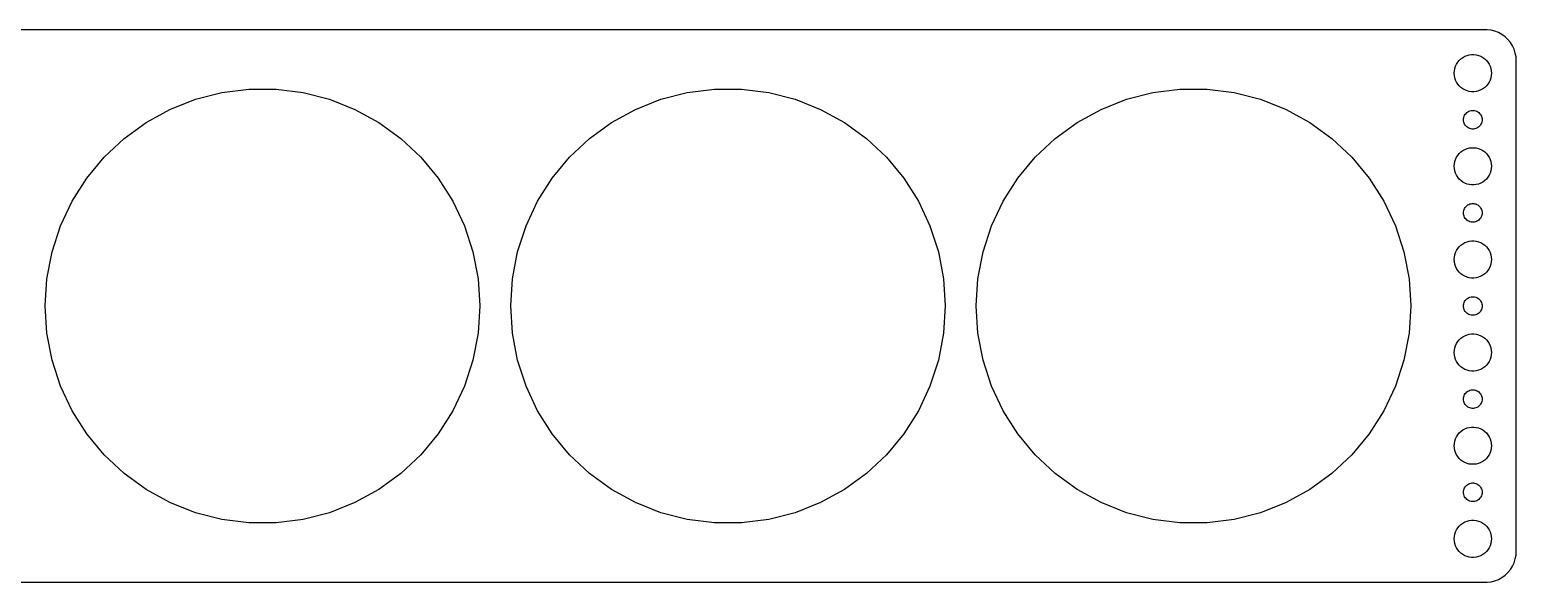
# Model space of a CAD drawing. Header units: metres. Extents: x -202 to 202, y 55 to 143.
# Drawn here: x -37.5 to 202, y 54.5 to 143.5 of the extents above; entities that cross this region are included whole.
import ezdxf

# ---------------------------------------------------------------- set-up
doc = ezdxf.new("R2010")
doc.units = ezdxf.units.M

msp = doc.modelspace()

# ---------------------------------------------------------------- linework, layer by layer
for p, q in [((197.314, 143.49), (-197.314, 143.49)), ((197.937, 143.411), (197.314, 143.49)), ((198.545, 143.255), (197.937, 143.411)), ((199.129, 143.024), (198.545, 143.255)), ((199.679, 142.722), (199.129, 143.024)), ((200.187, 142.353), (199.679, 142.722)), ((200.645, 141.923), (200.187, 142.353)), ((201.045, 141.439), (200.645, 141.923)), ((201.382, 140.909), (201.045, 141.439)), ((193.088, 138.812), (193.393, 139.033)), ((193.393, 139.033), (193.723, 139.214)), ((193.723, 139.214), (194.073, 139.353)), ((194.073, 139.353), (194.438, 139.447)), ((194.438, 139.447), (194.812, 139.494)), ((194.812, 139.494), (195.188, 139.494)), ((195.188, 139.494), (195.562, 139.447)), ((195.562, 139.447), (195.927, 139.353)), ((195.927, 139.353), (196.277, 139.214)), ((196.277, 139.214), (196.607, 139.033)), ((196.607, 139.033), (196.912, 138.812)), ((201.649, 140.341), (201.382, 140.909)), ((201.843, 139.743), (201.649, 140.341)), ((201.961, 139.127), (201.843, 139.743)), ((202, 138.5), (201.961, 139.127)), ((192, 136.5), (192.024, 136.876)), ((192.024, 136.876), (192.094, 137.246)), ((192.094, 137.246), (192.211, 137.604)), ((192.211, 137.604), (192.371, 137.945)), ((192.371, 137.945), (192.573, 138.263)), ((192.573, 138.263), (192.813, 138.554)), ((192.813, 138.554), (193.088, 138.812)), ((196.912, 138.812), (197.187, 138.554)), ((197.187, 138.554), (197.427, 138.263)), ((197.427, 138.263), (197.629, 137.945)), ((197.629, 137.945), (197.789, 137.604)), ((197.789, 137.604), (197.906, 137.246)), ((197.906, 137.246), (197.976, 136.876)), ((197.976, 136.876), (198, 136.5)), ((202, 59.5), (202, 138.5)), ((192.024, 136.124), (192, 136.5)), ((192.094, 135.754), (192.024, 136.124)), ((192.211, 135.396), (192.094, 135.754)), ((192.371, 135.055), (192.211, 135.396)), ((192.573, 134.737), (192.371, 135.055)), ((192.813, 134.446), (192.573, 134.737)), ((193.088, 134.188), (192.813, 134.446)), ((193.393, 133.967), (193.088, 134.188)), ((196.912, 134.188), (196.607, 133.967)), ((197.187, 134.446), (196.912, 134.188)), ((197.427, 134.737), (197.187, 134.446)), ((197.629, 135.055), (197.427, 134.737)), ((197.789, 135.396), (197.629, 135.055)), ((197.906, 135.754), (197.789, 135.396)), ((197.976, 136.124), (197.906, 135.754)), ((198, 136.5), (197.976, 136.124)), ((-14.9023, 130.669), (-10.8156, 132.287)), ((-10.8156, 132.287), (-6.5583, 133.38)), ((-6.5583, 133.38), (-2.1977, 133.931)), ((-2.1977, 133.931), (2.1977, 133.931)), ((2.1977, 133.931), (6.5583, 133.38)), ((6.5583, 133.38), (10.8156, 132.287)), ((10.8156, 132.287), (14.9023, 130.669)), ((60.0977, 130.669), (64.1844, 132.287)), ((64.1844, 132.287), (68.4417, 133.38)), ((68.4417, 133.38), (72.8023, 133.931)), ((72.8023, 133.931), (77.1977, 133.931)), ((77.1977, 133.931), (81.5583, 133.38)), ((81.5583, 133.38), (85.8156, 132.287)), ((85.8156, 132.287), (89.9023, 130.669)), ((135.098, 130.669), (139.184, 132.287)), ((139.184, 132.287), (143.442, 133.38)), ((143.442, 133.38), (147.802, 133.931)), ((147.802, 133.931), (152.198, 133.931)), ((152.198, 133.931), (156.558, 133.38)), ((156.558, 133.38), (160.816, 132.287)), ((160.816, 132.287), (164.902, 130.669)), ((193.723, 133.786), (193.393, 133.967)), ((194.073, 133.647), (193.723, 133.786)), ((194.438, 133.553), (194.073, 133.647)), ((194.812, 133.506), (194.438, 133.553)), ((195.188, 133.506), (194.812, 133.506)), ((195.562, 133.553), (195.188, 133.506)), ((195.927, 133.647), (195.562, 133.553)), ((196.277, 133.786), (195.927, 133.647)), ((196.607, 133.967), (196.277, 133.786)), ((-18.7539, 128.551), (-14.9023, 130.669)), ((14.9023, 130.669), (18.7539, 128.551)), ((56.2461, 128.551), (60.0977, 130.669)), ((89.9023, 130.669), (93.7539, 128.551)), ((131.246, 128.551), (135.098, 130.669)), ((164.902, 130.669), (168.754, 128.551)), ((193.512, 129.188), (193.547, 129.373)), ((193.547, 129.373), (193.605, 129.552)), ((193.605, 129.552), (193.686, 129.723)), ((193.686, 129.723), (193.786, 129.882)), ((193.786, 129.882), (193.907, 130.027)), ((193.907, 130.027), (194.044, 130.156)), ((194.044, 130.156), (194.196, 130.266)), ((194.196, 130.266), (194.361, 130.357)), ((194.361, 130.357), (194.536, 130.427)), ((194.536, 130.427), (194.719, 130.473)), ((194.719, 130.473), (194.906, 130.497)), ((194.906, 130.497), (195.094, 130.497)), ((195.094, 130.497), (195.281, 130.473)), ((195.281, 130.473), (195.464, 130.427)), ((195.464, 130.427), (195.639, 130.357)), ((195.639, 130.357), (195.804, 130.266)), ((195.804, 130.266), (195.956, 130.156)), ((195.956, 130.156), (196.093, 130.027)), ((196.093, 130.027), (196.214, 129.882)), ((196.214, 129.882), (196.314, 129.723)), ((196.314, 129.723), (196.395, 129.552)), ((196.395, 129.552), (196.453, 129.373)), ((196.453, 129.373), (196.488, 129.188)), ((-22.3098, 125.968), (-18.7539, 128.551)), ((18.7539, 128.551), (22.3098, 125.968)), ((52.6902, 125.968), (56.2461, 128.551)), ((93.7539, 128.551), (97.3098, 125.968)), ((127.69, 125.968), (131.246, 128.551)), ((168.754, 128.551), (172.31, 125.968)), ((193.5, 129), (193.512, 129.188)), ((193.512, 128.812), (193.5, 129)), ((193.547, 128.627), (193.512, 128.812)), ((193.605, 128.448), (193.547, 128.627)), ((193.686, 128.277), (193.605, 128.448)), ((193.786, 128.118), (193.686, 128.277)), ((193.907, 127.973), (193.786, 128.118)), ((194.044, 127.844), (193.907, 127.973)), ((194.196, 127.734), (194.044, 127.844)), ((194.361, 127.643), (194.196, 127.734)), ((194.536, 127.573), (194.361, 127.643)), ((194.719, 127.527), (194.536, 127.573)), ((194.906, 127.503), (194.719, 127.527)), ((195.094, 127.503), (194.906, 127.503)), ((195.281, 127.527), (195.094, 127.503)), ((195.464, 127.573), (195.281, 127.527)), ((195.639, 127.643), (195.464, 127.573)), ((195.804, 127.734), (195.639, 127.643)), ((195.956, 127.844), (195.804, 127.734)), ((196.093, 127.973), (195.956, 127.844)), ((196.214, 128.118), (196.093, 127.973)), ((196.314, 128.277), (196.214, 128.118)), ((196.395, 128.448), (196.314, 128.277)), ((196.453, 128.627), (196.395, 128.448)), ((196.488, 128.812), (196.453, 128.627)), ((196.488, 129.188), (196.5, 129)), ((196.5, 129), (196.488, 128.812)), ((-25.5139, 122.959), (-22.3098, 125.968)), ((22.3098, 125.968), (25.5139, 122.959)), ((49.4861, 122.959), (52.6902, 125.968)), ((97.3098, 125.968), (100.514, 122.959)), ((124.486, 122.959), (127.69, 125.968)), ((172.31, 125.968), (175.514, 122.959)), ((-28.3156, 119.572), (-25.5139, 122.959)), ((25.5139, 122.959), (28.3156, 119.572)), ((46.6844, 119.572), (49.4861, 122.959)), ((100.514, 122.959), (103.316, 119.572)), ((121.684, 119.572), (124.486, 122.959)), ((175.514, 122.959), (178.316, 119.572)), ((192.024, 121.876), (192.094, 122.246)), ((192.094, 122.246), (192.211, 122.604)), ((192.211, 122.604), (192.371, 122.945)), ((192.371, 122.945), (192.573, 123.263)), ((192.573, 123.263), (192.813, 123.554)), ((192.813, 123.554), (193.088, 123.812)), ((193.088, 123.812), (193.393, 124.033)), ((193.393, 124.033), (193.723, 124.214)), ((193.723, 124.214), (194.073, 124.353)), ((194.073, 124.353), (194.438, 124.447)), ((194.438, 124.447), (194.812, 124.494)), ((194.812, 124.494), (195.188, 124.494)), ((195.188, 124.494), (195.562, 124.447)), ((195.562, 124.447), (195.927, 124.353)), ((195.927, 124.353), (196.277, 124.214)), ((196.277, 124.214), (196.607, 124.033)), ((196.607, 124.033), (196.912, 123.812)), ((196.912, 123.812), (197.187, 123.554)), ((197.187, 123.554), (197.427, 123.263)), ((197.427, 123.263), (197.629, 122.945)), ((197.629, 122.945), (197.789, 122.604)), ((197.789, 122.604), (197.906, 122.246)), ((197.906, 122.246), (197.976, 121.876)), ((192, 121.5), (192.024, 121.876)), ((192.024, 121.124), (192, 121.5)), ((192.094, 120.754), (192.024, 121.124)), ((192.211, 120.396), (192.094, 120.754)), ((192.371, 120.055), (192.211, 120.396)), ((192.573, 119.737), (192.371, 120.055)), ((197.629, 120.055), (197.427, 119.737)), ((197.789, 120.396), (197.629, 120.055)), ((197.906, 120.754), (197.789, 120.396)), ((197.976, 121.124), (197.906, 120.754)), ((197.976, 121.876), (198, 121.5)), ((198, 121.5), (197.976, 121.124)), ((-30.6707, 115.861), (-28.3156, 119.572)), ((28.3156, 119.572), (30.6707, 115.861)), ((44.3293, 115.861), (46.6844, 119.572)), ((103.316, 119.572), (105.671, 115.861)), ((119.329, 115.861), (121.684, 119.572)), ((178.316, 119.572), (180.671, 115.861)), ((192.813, 119.446), (192.573, 119.737)), ((193.088, 119.188), (192.813, 119.446)), ((193.393, 118.967), (193.088, 119.188)), ((193.723, 118.786), (193.393, 118.967)), ((194.073, 118.647), (193.723, 118.786)), ((194.438, 118.553), (194.073, 118.647)), ((194.812, 118.506), (194.438, 118.553)), ((195.188, 118.506), (194.812, 118.506)), ((195.562, 118.553), (195.188, 118.506)), ((195.927, 118.647), (195.562, 118.553)), ((196.277, 118.786), (195.927, 118.647)), ((196.607, 118.967), (196.277, 118.786)), ((196.912, 119.188), (196.607, 118.967)), ((197.187, 119.446), (196.912, 119.188)), ((197.427, 119.737), (197.187, 119.446)), ((-32.5422, 111.884), (-30.6707, 115.861)), ((30.6707, 115.861), (32.5422, 111.884)), ((42.4578, 111.884), (44.3293, 115.861)), ((105.671, 115.861), (107.542, 111.884)), ((117.458, 111.884), (119.329, 115.861)), ((180.671, 115.861), (182.542, 111.884)), ((193.786, 114.882), (193.907, 115.027)), ((193.907, 115.027), (194.044, 115.156)), ((194.044, 115.156), (194.196, 115.266)), ((194.196, 115.266), (194.361, 115.357)), ((194.361, 115.357), (194.536, 115.427)), ((194.536, 115.427), (194.719, 115.473)), ((194.719, 115.473), (194.906, 115.497)), ((194.906, 115.497), (195.094, 115.497)), ((195.094, 115.497), (195.281, 115.473)), ((195.281, 115.473), (195.464, 115.427)), ((195.464, 115.427), (195.639, 115.357)), ((195.639, 115.357), (195.804, 115.266)), ((195.804, 115.266), (195.956, 115.156)), ((195.956, 115.156), (196.093, 115.027)), ((196.093, 115.027), (196.214, 114.882)), ((193.5, 114), (193.512, 114.188)), ((193.512, 113.812), (193.5, 114)), ((193.512, 114.188), (193.547, 114.373)), ((193.547, 113.627), (193.512, 113.812)), ((193.547, 114.373), (193.605, 114.552)), ((193.605, 113.448), (193.547, 113.627)), ((193.605, 114.552), (193.686, 114.723)), ((193.686, 113.277), (193.605, 113.448)), ((193.686, 114.723), (193.786, 114.882)), ((193.786, 113.118), (193.686, 113.277)), ((193.907, 112.973), (193.786, 113.118)), ((194.044, 112.844), (193.907, 112.973)), ((194.196, 112.734), (194.044, 112.844)), ((194.361, 112.643), (194.196, 112.734)), ((194.536, 112.573), (194.361, 112.643)), ((194.719, 112.527), (194.536, 112.573)), ((195.464, 112.573), (195.281, 112.527)), ((195.639, 112.643), (195.464, 112.573)), ((195.804, 112.734), (195.639, 112.643)), ((195.956, 112.844), (195.804, 112.734)), ((196.093, 112.973), (195.956, 112.844)), ((196.214, 113.118), (196.093, 112.973)), ((196.214, 114.882), (196.314, 114.723)), ((196.314, 113.277), (196.214, 113.118)), ((196.314, 114.723), (196.395, 114.552)), ((196.395, 113.448), (196.314, 113.277)), ((196.395, 114.552), (196.453, 114.373)), ((196.453, 113.627), (196.395, 113.448)), ((196.453, 114.373), (196.488, 114.188)), ((196.488, 113.812), (196.453, 113.627)), ((196.488, 114.188), (196.5, 114)), ((196.5, 114), (196.488, 113.812)), ((-33.9004, 107.704), (-32.5422, 111.884)), ((32.5422, 111.884), (33.9004, 107.704)), ((41.0996, 107.704), (42.4578, 111.884)), ((107.542, 111.884), (108.9, 107.704)), ((116.1, 107.704), (117.458, 111.884)), ((182.542, 111.884), (183.9, 107.704)), ((194.906, 112.503), (194.719, 112.527)), ((195.094, 112.503), (194.906, 112.503)), ((195.281, 112.527), (195.094, 112.503)), ((192.211, 107.604), (192.371, 107.945)), ((192.371, 107.945), (192.573, 108.263)), ((192.573, 108.263), (192.813, 108.554)), ((192.813, 108.554), (193.088, 108.812)), ((193.088, 108.812), (193.393, 109.033)), ((193.393, 109.033), (193.723, 109.214)), ((193.723, 109.214), (194.073, 109.353)), ((194.073, 109.353), (194.438, 109.447)), ((194.438, 109.447), (194.812, 109.494)), ((194.812, 109.494), (195.188, 109.494)), ((195.188, 109.494), (195.562, 109.447)), ((195.562, 109.447), (195.927, 109.353)), ((195.927, 109.353), (196.277, 109.214)), ((196.277, 109.214), (196.607, 109.033)), ((196.607, 109.033), (196.912, 108.812)), ((196.912, 108.812), (197.187, 108.554)), ((197.187, 108.554), (197.427, 108.263)), ((197.427, 108.263), (197.629, 107.945)), ((197.629, 107.945), (197.789, 107.604)), ((-34.724, 103.387), (-33.9004, 107.704)), ((33.9004, 107.704), (34.724, 103.387)), ((40.276, 103.387), (41.0996, 107.704)), ((108.9, 107.704), (109.724, 103.387)), ((115.276, 103.387), (116.1, 107.704)), ((183.9, 107.704), (184.724, 103.387)), ((192, 106.5), (192.024, 106.876)), ((192.024, 106.124), (192, 106.5)), ((192.024, 106.876), (192.094, 107.246)), ((192.094, 105.754), (192.024, 106.124)), ((192.094, 107.246), (192.211, 107.604)), ((192.211, 105.396), (192.094, 105.754)), ((192.371, 105.055), (192.211, 105.396)), ((197.789, 105.396), (197.629, 105.055)), ((197.789, 107.604), (197.906, 107.246)), ((197.906, 105.754), (197.789, 105.396)), ((197.906, 107.246), (197.976, 106.876)), ((197.976, 106.124), (197.906, 105.754)), ((197.976, 106.876), (198, 106.5)), ((198, 106.5), (197.976, 106.124)), ((-35, 99), (-34.724, 103.387)), ((34.724, 103.387), (35, 99)), ((40, 99), (40.276, 103.387)), ((109.724, 103.387), (110, 99)), ((115, 99), (115.276, 103.387)), ((184.724, 103.387), (185, 99)), ((192.573, 104.737), (192.371, 105.055)), ((192.813, 104.446), (192.573, 104.737)), ((193.088, 104.188), (192.813, 104.446)), ((193.393, 103.967), (193.088, 104.188)), ((193.723, 103.786), (193.393, 103.967)), ((194.073, 103.647), (193.723, 103.786)), ((194.438, 103.553), (194.073, 103.647)), ((194.812, 103.506), (194.438, 103.553)), ((195.188, 103.506), (194.812, 103.506)), ((195.562, 103.553), (195.188, 103.506)), ((195.927, 103.647), (195.562, 103.553)), ((196.277, 103.786), (195.927, 103.647)), ((196.607, 103.967), (196.277, 103.786)), ((196.912, 104.188), (196.607, 103.967)), ((197.187, 104.446), (196.912, 104.188)), ((197.427, 104.737), (197.187, 104.446)), ((197.629, 105.055), (197.427, 104.737)), ((-34.724, 94.6133), (-35, 99)), ((35, 99), (34.724, 94.6133)), ((40.276, 94.6133), (40, 99)), ((110, 99), (109.724, 94.6133)), ((115.276, 94.6133), (115, 99)), ((185, 99), (184.724, 94.6133)), ((193.5, 99), (193.512, 99.188)), ((193.512, 98.812), (193.5, 99)), ((193.512, 99.188), (193.547, 99.373)), ((193.547, 98.627), (193.512, 98.812)), ((193.547, 99.373), (193.605, 99.5522)), ((193.605, 98.4478), (193.547, 98.627)), ((193.605, 99.5522), (193.686, 99.7226)), ((193.686, 98.2774), (193.605, 98.4478)), ((193.686, 99.7226), (193.786, 99.8817)), ((193.786, 98.1183), (193.686, 98.2774)), ((193.786, 99.8817), (193.907, 100.027)), ((193.907, 100.027), (194.044, 100.156)), ((194.044, 100.156), (194.196, 100.266)), ((194.196, 100.266), (194.361, 100.357)), ((194.361, 100.357), (194.536, 100.427)), ((194.536, 100.427), (194.719, 100.473)), ((194.719, 100.473), (194.906, 100.497)), ((194.906, 100.497), (195.094, 100.497)), ((195.094, 100.497), (195.281, 100.473)), ((195.281, 100.473), (195.464, 100.427)), ((195.464, 100.427), (195.639, 100.357)), ((195.639, 100.357), (195.804, 100.266)), ((195.804, 100.266), (195.956, 100.156)), ((195.956, 100.156), (196.093, 100.027)), ((196.093, 100.027), (196.214, 99.8817)), ((196.214, 99.8817), (196.314, 99.7226)), ((196.314, 98.2774), (196.214, 98.1183)), ((196.314, 99.7226), (196.395, 99.5522)), ((196.395, 98.4478), (196.314, 98.2774)), ((196.395, 99.5522), (196.453, 99.373)), ((196.453, 98.627), (196.395, 98.4478)), ((196.453, 99.373), (196.488, 99.188)), ((196.488, 98.812), (196.453, 98.627)), ((196.488, 99.188), (196.5, 99)), ((196.5, 99), (196.488, 98.812)), ((193.907, 97.9732), (193.786, 98.1183)), ((194.044, 97.8442), (193.907, 97.9732)), ((194.196, 97.7335), (194.044, 97.8442)), ((194.361, 97.6428), (194.196, 97.7335)), ((194.536, 97.5734), (194.361, 97.6428)), ((194.719, 97.5266), (194.536, 97.5734)), ((194.906, 97.503), (194.719, 97.5266)), ((195.094, 97.503), (194.906, 97.503)), ((195.281, 97.5266), (195.094, 97.503)), ((195.464, 97.5734), (195.281, 97.5266)), ((195.639, 97.6428), (195.464, 97.5734)), ((195.804, 97.7335), (195.639, 97.6428)), ((195.956, 97.8442), (195.804, 97.7335)), ((196.093, 97.9732), (195.956, 97.8442)), ((196.214, 98.1183), (196.093, 97.9732)), ((-33.9004, 90.2959), (-34.724, 94.6133)), ((34.724, 94.6133), (33.9004, 90.2959)), ((41.0996, 90.2959), (40.276, 94.6133)), ((109.724, 94.6133), (108.9, 90.2959)), ((116.1, 90.2959), (115.276, 94.6133)), ((184.724, 94.6133), (183.9, 90.2959)), ((192.573, 93.2634), (192.813, 93.5536)), ((192.813, 93.5536), (193.088, 93.8116)), ((193.088, 93.8116), (193.393, 94.033)), ((193.393, 94.033), (193.723, 94.2145)), ((193.723, 94.2145), (194.073, 94.3532)), ((194.073, 94.3532), (194.438, 94.4469)), ((194.438, 94.4469), (194.812, 94.4941)), ((194.812, 94.4941), (195.188, 94.4941)), ((195.188, 94.4941), (195.562, 94.4469)), ((195.562, 94.4469), (195.927, 94.3532)), ((195.927, 94.3532), (196.277, 94.2145)), ((196.277, 94.2145), (196.607, 94.033)), ((196.607, 94.033), (196.912, 93.8116)), ((196.912, 93.8116), (197.187, 93.5536)), ((197.187, 93.5536), (197.427, 93.2634)), ((192, 91.5), (192.024, 91.876)), ((192.024, 91.124), (192, 91.5)), ((192.024, 91.876), (192.094, 92.2461)), ((192.094, 90.7539), (192.024, 91.124)), ((192.094, 92.2461), (192.211, 92.6044)), ((192.211, 92.6044), (192.371, 92.9453)), ((192.371, 92.9453), (192.573, 93.2634)), ((197.427, 93.2634), (197.629, 92.9453)), ((197.629, 92.9453), (197.789, 92.6044)), ((197.789, 92.6044), (197.906, 92.2461)), ((197.906, 92.2461), (197.976, 91.876)), ((197.976, 91.124), (197.906, 90.7539)), ((197.976, 91.876), (198, 91.5)), ((198, 91.5), (197.976, 91.124)), ((-32.5422, 86.1156), (-33.9004, 90.2959)), ((33.9004, 90.2959), (32.5422, 86.1156)), ((42.4578, 86.1156), (41.0996, 90.2959)), ((108.9, 90.2959), (107.542, 86.1156)), ((117.458, 86.1156), (116.1, 90.2959)), ((183.9, 90.2959), (182.542, 86.1156)), ((192.211, 90.3956), (192.094, 90.7539)), ((192.371, 90.0547), (192.211, 90.3956)), ((192.573, 89.7366), (192.371, 90.0547)), ((192.813, 89.4464), (192.573, 89.7366)), ((193.088, 89.1885), (192.813, 89.4464)), ((193.393, 88.967), (193.088, 89.1885)), ((193.723, 88.7855), (193.393, 88.967)), ((194.073, 88.6468), (193.723, 88.7855)), ((194.438, 88.5531), (194.073, 88.6468)), ((195.927, 88.6468), (195.562, 88.5531)), ((196.277, 88.7855), (195.927, 88.6468)), ((196.607, 88.967), (196.277, 88.7855)), ((196.912, 89.1885), (196.607, 88.967)), ((197.187, 89.4464), (196.912, 89.1885)), ((197.427, 89.7366), (197.187, 89.4464)), ((197.629, 90.0547), (197.427, 89.7366)), ((197.789, 90.3956), (197.629, 90.0547)), ((197.906, 90.7539), (197.789, 90.3956)), ((194.812, 88.5059), (194.438, 88.5531)), ((195.188, 88.5059), (194.812, 88.5059)), ((195.562, 88.5531), (195.188, 88.5059)), ((-30.6707, 82.1386), (-32.5422, 86.1156)), ((32.5422, 86.1156), (30.6707, 82.1386)), ((44.3293, 82.1386), (42.4578, 86.1156)), ((107.542, 86.1156), (105.671, 82.1386)), ((119.329, 82.1386), (117.458, 86.1156)), ((182.542, 86.1156), (180.671, 82.1386)), ((193.5, 84), (193.512, 84.188)), ((193.512, 83.812), (193.5, 84)), ((193.512, 84.188), (193.547, 84.373)), ((193.547, 84.373), (193.605, 84.5522)), ((193.605, 84.5522), (193.686, 84.7226)), ((193.686, 84.7226), (193.786, 84.8817)), ((193.786, 84.8817), (193.907, 85.0268)), ((193.907, 85.0268), (194.044, 85.1558)), ((194.044, 85.1558), (194.196, 85.2665)), ((194.196, 85.2665), (194.361, 85.3573)), ((194.361, 85.3573), (194.536, 85.4266)), ((194.536, 85.4266), (194.719, 85.4734)), ((194.719, 85.4734), (194.906, 85.4971)), ((194.906, 85.4971), (195.094, 85.4971)), ((195.094, 85.4971), (195.281, 85.4734)), ((195.281, 85.4734), (195.464, 85.4266)), ((195.464, 85.4266), (195.639, 85.3573)), ((195.639, 85.3573), (195.804, 85.2665)), ((195.804, 85.2665), (195.956, 85.1558)), ((195.956, 85.1558), (196.093, 85.0268)), ((196.093, 85.0268), (196.214, 84.8817)), ((196.214, 84.8817), (196.314, 84.7226)), ((196.314, 84.7226), (196.395, 84.5522)), ((196.395, 84.5522), (196.453, 84.373)), ((196.453, 84.373), (196.488, 84.188)), ((196.488, 84.188), (196.5, 84)), ((196.5, 84), (196.488, 83.812)), ((-28.3156, 78.4275), (-30.6707, 82.1386)), ((30.6707, 82.1386), (28.3156, 78.4275)), ((46.6844, 78.4275), (44.3293, 82.1386)), ((105.671, 82.1386), (103.316, 78.4275)), ((121.684, 78.4275), (119.329, 82.1386)), ((180.671, 82.1386), (178.316, 78.4275)), ((193.547, 83.627), (193.512, 83.812)), ((193.605, 83.4478), (193.547, 83.627)), ((193.686, 83.2774), (193.605, 83.4478)), ((193.786, 83.1183), (193.686, 83.2774)), ((193.907, 82.9732), (193.786, 83.1183)), ((194.044, 82.8442), (193.907, 82.9732)), ((194.196, 82.7335), (194.044, 82.8442)), ((194.361, 82.6428), (194.196, 82.7335)), ((194.536, 82.5734), (194.361, 82.6428)), ((194.719, 82.5266), (194.536, 82.5734)), ((194.906, 82.503), (194.719, 82.5266)), ((195.094, 82.503), (194.906, 82.503)), ((195.281, 82.5266), (195.094, 82.503)), ((195.464, 82.5734), (195.281, 82.5266)), ((195.639, 82.6428), (195.464, 82.5734)), ((195.804, 82.7335), (195.639, 82.6428)), ((195.956, 82.8442), (195.804, 82.7335)), ((196.093, 82.9732), (195.956, 82.8442)), ((196.214, 83.1183), (196.093, 82.9732)), ((196.314, 83.2774), (196.214, 83.1183)), ((196.395, 83.4478), (196.314, 83.2774)), ((196.453, 83.627), (196.395, 83.4478)), ((196.488, 83.812), (196.453, 83.627)), ((193.393, 79.033), (193.723, 79.2145)), ((193.723, 79.2145), (194.073, 79.3532)), ((194.073, 79.3532), (194.438, 79.4469)), ((194.438, 79.4469), (194.812, 79.4941)), ((194.812, 79.4941), (195.188, 79.4941)), ((195.188, 79.4941), (195.562, 79.4469)), ((195.562, 79.4469), (195.927, 79.3532)), ((195.927, 79.3532), (196.277, 79.2145)), ((196.277, 79.2145), (196.607, 79.033)), ((-25.5139, 75.0409), (-28.3156, 78.4275)), ((28.3156, 78.4275), (25.5139, 75.0409)), ((49.4861, 75.0409), (46.6844, 78.4275)), ((103.316, 78.4275), (100.514, 75.0409)), ((124.486, 75.0409), (121.684, 78.4275)), ((178.316, 78.4275), (175.514, 75.0409)), ((192, 76.5), (192.024, 76.876)), ((192.024, 76.876), (192.094, 77.2461)), ((192.094, 77.2461), (192.211, 77.6044)), ((192.211, 77.6044), (192.371, 77.9453)), ((192.371, 77.9453), (192.573, 78.2634)), ((192.573, 78.2634), (192.813, 78.5536)), ((192.813, 78.5536), (193.088, 78.8116)), ((193.088, 78.8116), (193.393, 79.033)), ((196.607, 79.033), (196.912, 78.8116)), ((196.912, 78.8116), (197.187, 78.5536)), ((197.187, 78.5536), (197.427, 78.2634)), ((197.427, 78.2634), (197.629, 77.9453)), ((197.629, 77.9453), (197.789, 77.6044)), ((197.789, 77.6044), (197.906, 77.2461)), ((197.906, 77.2461), (197.976, 76.876)), ((197.976, 76.876), (198, 76.5)), ((-22.3098, 72.032), (-25.5139, 75.0409)), ((25.5139, 75.0409), (22.3098, 72.032)), ((52.6902, 72.032), (49.4861, 75.0409)), ((100.514, 75.0409), (97.3098, 72.032)), ((127.69, 72.032), (124.486, 75.0409)), ((175.514, 75.0409), (172.31, 72.032)), ((192.024, 76.124), (192, 76.5)), ((192.094, 75.7539), (192.024, 76.124)), ((192.211, 75.3956), (192.094, 75.7539)), ((192.371, 75.0547), (192.211, 75.3956)), ((192.573, 74.7366), (192.371, 75.0547)), ((192.813, 74.4464), (192.573, 74.7366)), ((193.088, 74.1885), (192.813, 74.4464)), ((197.187, 74.4464), (196.912, 74.1885)), ((197.427, 74.7366), (197.187, 74.4464)), ((197.629, 75.0547), (197.427, 74.7366)), ((197.789, 75.3956), (197.629, 75.0547)), ((197.906, 75.7539), (197.789, 75.3956)), ((197.976, 76.124), (197.906, 75.7539)), ((198, 76.5), (197.976, 76.124)), ((-18.7539, 69.4485), (-22.3098, 72.032)), ((22.3098, 72.032), (18.7539, 69.4485)), ((56.2461, 69.4485), (52.6902, 72.032)), ((97.3098, 72.032), (93.7539, 69.4485)), ((131.246, 69.4485), (127.69, 72.032)), ((172.31, 72.032), (168.754, 69.4485)), ((193.393, 73.967), (193.088, 74.1885)), ((193.723, 73.7855), (193.393, 73.967)), ((194.073, 73.6468), (193.723, 73.7855)), ((194.438, 73.5531), (194.073, 73.6468)), ((194.812, 73.5059), (194.438, 73.5531)), ((195.188, 73.5059), (194.812, 73.5059)), ((195.562, 73.5531), (195.188, 73.5059)), ((195.927, 73.6468), (195.562, 73.5531)), ((196.277, 73.7855), (195.927, 73.6468)), ((196.607, 73.967), (196.277, 73.7855)), ((196.912, 74.1885), (196.607, 73.967)), ((193.547, 69.373), (193.605, 69.5522)), ((193.605, 69.5522), (193.686, 69.7226)), ((193.686, 69.7226), (193.786, 69.8817)), ((193.786, 69.8817), (193.907, 70.0268)), ((193.907, 70.0268), (194.044, 70.1558)), ((194.044, 70.1558), (194.196, 70.2665)), ((194.196, 70.2665), (194.361, 70.3573)), ((194.361, 70.3573), (194.536, 70.4266)), ((194.536, 70.4266), (194.719, 70.4734)), ((194.719, 70.4734), (194.906, 70.497)), ((194.906, 70.497), (195.094, 70.497)), ((195.094, 70.497), (195.281, 70.4734)), ((195.281, 70.4734), (195.464, 70.4266)), ((195.464, 70.4266), (195.639, 70.3573)), ((195.639, 70.3573), (195.804, 70.2665)), ((195.804, 70.2665), (195.956, 70.1558)), ((195.956, 70.1558), (196.093, 70.0268)), ((196.093, 70.0268), (196.214, 69.8817)), ((196.214, 69.8817), (196.314, 69.7226)), ((196.314, 69.7226), (196.395, 69.5522)), ((196.395, 69.5522), (196.453, 69.373)), ((-14.9023, 67.3311), (-18.7539, 69.4485)), ((-10.8156, 65.713), (-14.9023, 67.3311)), ((14.9023, 67.3311), (10.8156, 65.713)), ((18.7539, 69.4485), (14.9023, 67.3311)), ((60.0977, 67.3311), (56.2461, 69.4485)), ((64.1844, 65.713), (60.0977, 67.3311)), ((89.9023, 67.3311), (85.8156, 65.713)), ((93.7539, 69.4485), (89.9023, 67.3311)), ((135.098, 67.3311), (131.246, 69.4485)), ((139.184, 65.713), (135.098, 67.3311)), ((164.902, 67.3311), (160.816, 65.713)), ((168.754, 69.4485), (164.902, 67.3311)), ((193.5, 69), (193.512, 69.188)), ((193.512, 68.812), (193.5, 69)), ((193.512, 69.188), (193.547, 69.373)), ((193.547, 68.627), (193.512, 68.812)), ((193.605, 68.4478), (193.547, 68.627)), ((193.686, 68.2774), (193.605, 68.4478)), ((193.786, 68.1183), (193.686, 68.2774)), ((193.907, 67.9732), (193.786, 68.1183)), ((194.044, 67.8442), (193.907, 67.9732)), ((194.196, 67.7335), (194.044, 67.8442)), ((194.361, 67.6428), (194.196, 67.7335)), ((194.536, 67.5734), (194.361, 67.6428)), ((194.719, 67.5266), (194.536, 67.5734)), ((194.906, 67.503), (194.719, 67.5266)), ((195.094, 67.503), (194.906, 67.503)), ((195.281, 67.5266), (195.094, 67.503)), ((195.464, 67.5734), (195.281, 67.5266)), ((195.639, 67.6428), (195.464, 67.5734)), ((195.804, 67.7335), (195.639, 67.6428)), ((195.956, 67.8442), (195.804, 67.7335)), ((196.093, 67.9732), (195.956, 67.8442)), ((196.214, 68.1183), (196.093, 67.9732)), ((196.314, 68.2774), (196.214, 68.1183)), ((196.395, 68.4478), (196.314, 68.2774)), ((196.453, 68.627), (196.395, 68.4478)), ((196.453, 69.373), (196.488, 69.188)), ((196.488, 68.812), (196.453, 68.627)), ((196.488, 69.188), (196.5, 69)), ((196.5, 69), (196.488, 68.812)), ((-6.5583, 64.6199), (-10.8156, 65.713)), ((10.8156, 65.713), (6.5583, 64.6199)), ((68.4417, 64.6199), (64.1844, 65.713)), ((85.8156, 65.713), (81.5583, 64.6199)), ((143.442, 64.6199), (139.184, 65.713)), ((160.816, 65.713), (156.558, 64.6199)), ((-2.1977, 64.0691), (-6.5583, 64.6199)), ((2.1977, 64.0691), (-2.1977, 64.0691)), ((6.5583, 64.6199), (2.1977, 64.0691)), ((72.8023, 64.0691), (68.4417, 64.6199)), ((77.1977, 64.0691), (72.8023, 64.0691)), ((81.5583, 64.6199), (77.1977, 64.0691)), ((147.802, 64.0691), (143.442, 64.6199)), ((152.198, 64.0691), (147.802, 64.0691)), ((156.558, 64.6199), (152.198, 64.0691)), ((192.094, 62.2461), (192.211, 62.6044)), ((192.211, 62.6044), (192.371, 62.9453)), ((192.371, 62.9453), (192.573, 63.2634)), ((192.573, 63.2634), (192.813, 63.5536)), ((192.813, 63.5536), (193.088, 63.8115)), ((193.088, 63.8115), (193.393, 64.033)), ((193.393, 64.033), (193.723, 64.2145)), ((193.723, 64.2145), (194.073, 64.3532)), ((194.073, 64.3532), (194.438, 64.4469)), ((194.438, 64.4469), (194.812, 64.4941)), ((194.812, 64.4941), (195.188, 64.4941)), ((195.188, 64.4941), (195.562, 64.4469)), ((195.562, 64.4469), (195.927, 64.3532)), ((195.927, 64.3532), (196.277, 64.2145)), ((196.277, 64.2145), (196.607, 64.033)), ((196.607, 64.033), (196.912, 63.8115)), ((196.912, 63.8115), (197.187, 63.5536)), ((197.187, 63.5536), (197.427, 63.2634)), ((197.427, 63.2634), (197.629, 62.9453)), ((197.629, 62.9453), (197.789, 62.6044)), ((197.789, 62.6044), (197.906, 62.2461)), ((192, 61.5), (192.024, 61.876)), ((192.024, 61.124), (192, 61.5)), ((192.024, 61.876), (192.094, 62.2461)), ((192.094, 60.7539), (192.024, 61.124)), ((192.211, 60.3956), (192.094, 60.7539)), ((192.371, 60.0547), (192.211, 60.3956)), ((192.573, 59.7366), (192.371, 60.0547)), ((197.629, 60.0547), (197.427, 59.7366)), ((197.789, 60.3956), (197.629, 60.0547)), ((197.906, 60.7539), (197.789, 60.3956)), ((197.906, 62.2461), (197.976, 61.876)), ((197.976, 61.124), (197.906, 60.7539)), ((197.976, 61.876), (198, 61.5)), ((198, 61.5), (197.976, 61.124)), ((192.813, 59.4464), (192.573, 59.7366)), ((193.088, 59.1885), (192.813, 59.4464)), ((193.393, 58.967), (193.088, 59.1885)), ((193.723, 58.7855), (193.393, 58.967)), ((194.073, 58.6468), (193.723, 58.7855)), ((194.438, 58.5531), (194.073, 58.6468)), ((194.812, 58.5059), (194.438, 58.5531)), ((195.188, 58.5059), (194.812, 58.5059)), ((195.562, 58.5531), (195.188, 58.5059)), ((195.927, 58.6468), (195.562, 58.5531)), ((196.277, 58.7855), (195.927, 58.6468)), ((196.607, 58.967), (196.277, 58.7855)), ((196.912, 59.1885), (196.607, 58.967)), ((197.187, 59.4464), (196.912, 59.1885)), ((197.427, 59.7366), (197.187, 59.4464)), ((201.382, 57.0912), (201.649, 57.6594)), ((201.649, 57.6594), (201.843, 58.2566)), ((201.843, 58.2566), (201.961, 58.8733)), ((201.961, 58.8733), (202, 59.5)), ((199.129, 54.9759), (199.679, 55.2784)), ((199.679, 55.2784), (200.187, 55.6474)), ((200.187, 55.6474), (200.645, 56.0773)), ((200.645, 56.0773), (201.045, 56.5611)), ((201.045, 56.5611), (201.382, 57.0912)), ((-197.314, 54.5099), (197.314, 54.5099)), ((197.314, 54.5099), (197.937, 54.5886)), ((197.937, 54.5886), (198.545, 54.7447)), ((198.545, 54.7447), (199.129, 54.9759))]:
    msp.add_line(p, q)

doc.saveas('drawing.dxf')
